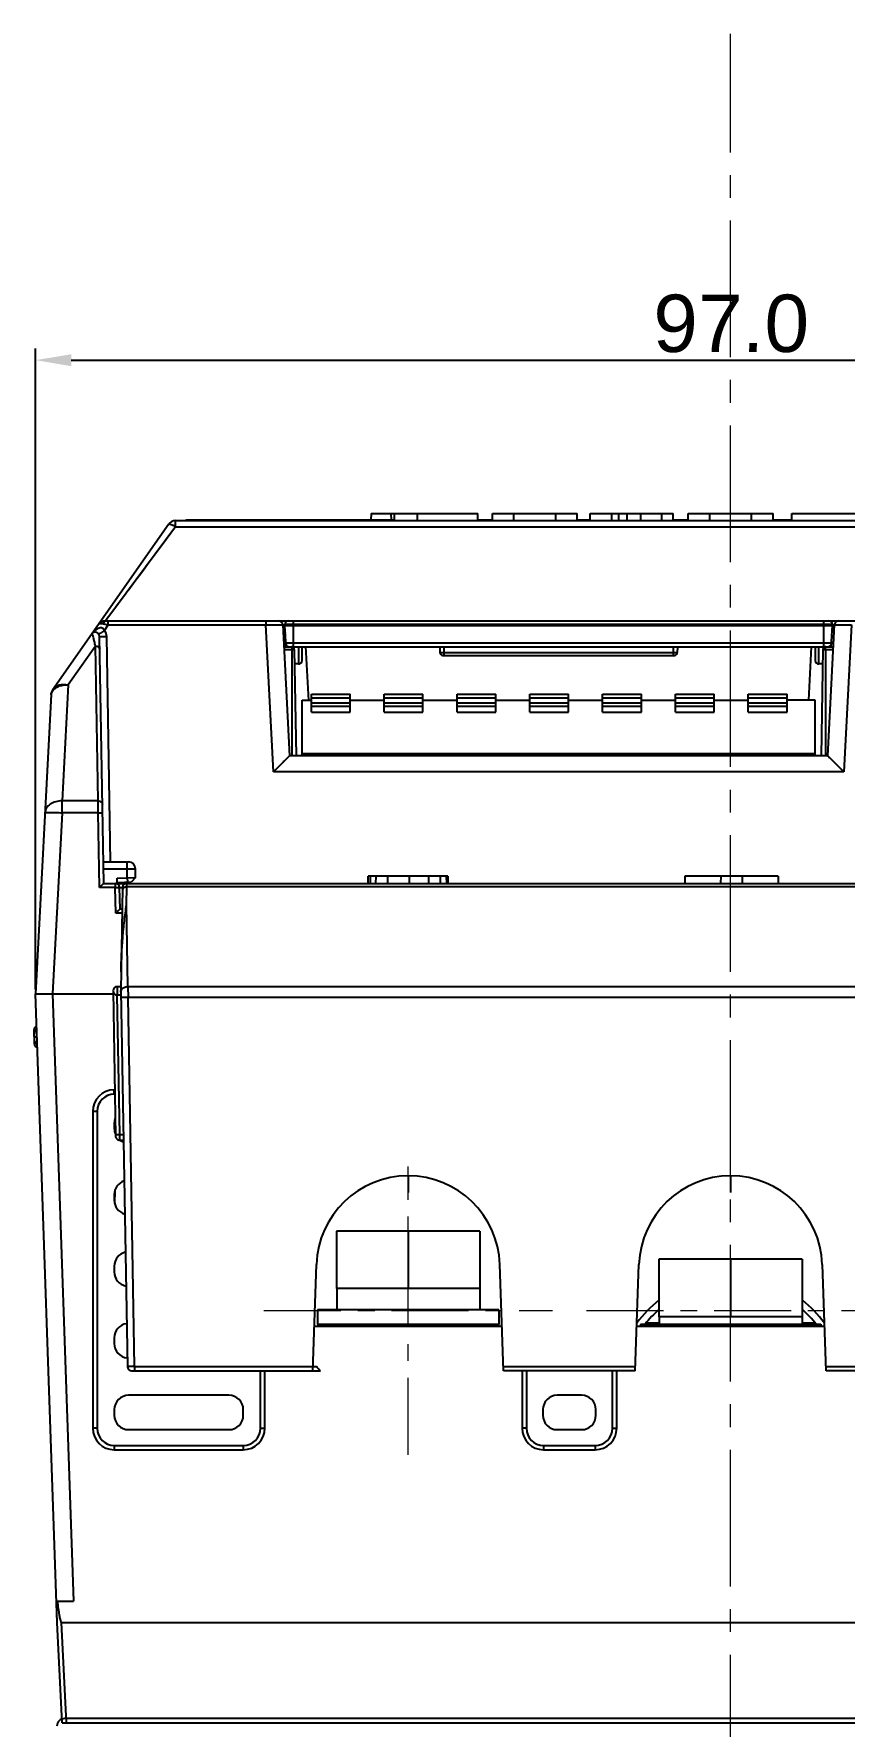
# Model space of a CAD drawing. Header units: millimetres. Extents: x 5329 to 6973, y -914 to -356.
# Drawn here: x 5902.4 to 5959, y -682.3 to -564.3 of the extents above; entities that cross this region are included whole.
import ezdxf

# ---------------------------------------------------------------- set-up
doc = ezdxf.new("R2010")
doc.units = ezdxf.units.MM
doc.header["$PDMODE"] = 3
doc.header["$PDSIZE"] = 1
doc.linetypes.add('CENTER', pattern=[17.8, 10.75, -2.35, 2.35, -2.35])
doc.linetypes.add('CENTER2', pattern=[28.575, 19.05, -3.175, 3.175, -3.175])
doc.layers.get('0').update_dxf_attribs({"linetype": 'CONTINUOUS'})
doc.layers.get('Defpoints').update_dxf_attribs({"linetype": 'CONTINUOUS'})
doc.layers.add('3', color=112, linetype='CENTER', lineweight=15)
doc.layers.add('Dim', color=1, linetype='CONTINUOUS')
doc.styles.add('OMI-1', font='arial.ttf', dxfattribs={"oblique": 1})
doc.dimstyles.new('1', dxfattribs={"dimtxt": 4, "dimasz": 2.5, "dimexe": 0.8, "dimexo": 0.3, "dimgap": 0.5, "dimtad": 1, "dimtoh": 1, "dimdec": 1, "dimzin": 0, "dimdsep": 46, "dimtxsty": 'OMI-1', "dimcen": 0, "dimclrd": 256, "dimclre": 256, "dimclrt": 256, "dimadec": 0, "dimazin": 0, "dimtfac": 0.8, "dimtdec": 1, "dimtix": 1, "dimtmove": 0, "dimatfit": 3, "dimfxl": 1, "dimtolj": 1, "dimtzin": 0, "dimarcsym": 0})

# ---------------------------------------------------------------- blocks, each defined once
blk = doc.blocks.new('*D6087')
at = {"layer": 'Defpoints', "color": 0}
for p in [(5999.55, -587.07), (5902.55, -631.26), (5999.55, -631.26)]:
    blk.add_point(p, dxfattribs=at)
at = {"layer": 'Dim', "lineweight": -2}
for p, q in [((5902.55, -630.96), (5902.55, -586.27)), ((5999.55, -630.96), (5999.55, -586.27)), ((5905.05, -587.07), (5997.05, -587.07))]:
    blk.add_line(p, q, dxfattribs=at)
at = {"layer": 'Dim'}
for points in [[(5905.05, -586.66), (5905.05, -587.49), (5902.55, -587.07)], [(5997.05, -587.49), (5997.05, -586.66), (5999.55, -587.07)]]:
    blk.add_solid(points, dxfattribs=at)
at = {"layer": 'Dim', "insert": (5951.05, -584.53), "char_height": 4, "attachment_point": 5, "style": 'OMI-1'}
blk.add_mtext('\\A1;97.0', dxfattribs=at)

msp = doc.modelspace()

# ---------------------------------------------------------------- linework, layer by layer
at = {"color": 7, "linetype": 'Continuous'}
for p, q in [((5912.33, -598.69), (5912.33, -598.26)), ((5912.33, -598.26), (5971.23, -598.26)), ((5913.05, -598.26), (5913.05, -598.21)), ((5913.05, -598.21), (5927.6, -598.21)), ((5920.05, -598.26), (5920.05, -598.21)), ((5925.96, -597.76), (5925.95, -598.21)), ((5925.96, -597.76), (5933.42, -597.76)), ((5927.35, -597.76), (5927.36, -598.21)), ((5927.6, -598.26), (5927.6, -597.76)), ((5929.21, -598.26), (5929.21, -597.76)), ((5933.42, -598.26), (5933.42, -597.76)), ((5933.42, -598.21), (5934.43, -598.21)), ((5934.43, -598.26), (5934.43, -597.76)), ((5934.43, -597.76), (5940.35, -597.76)), ((5935.93, -598.26), (5935.93, -597.76)), ((5938.85, -598.26), (5938.85, -597.76)), ((5940.35, -598.26), (5940.35, -597.76)), ((5940.35, -598.21), (5941.26, -598.21)), ((5941.26, -598.26), (5941.26, -597.76)), ((5941.26, -597.76), (5947.04, -597.76)), ((5942.77, -598.26), (5942.77, -597.76)), ((5943.25, -598.26), (5943.25, -597.76)), ((5943.84, -598.26), (5943.84, -597.76)), ((5944.79, -598.26), (5944.79, -597.76)), ((5946.24, -598.26), (5946.24, -597.76)), ((5947.04, -598.26), (5947.04, -597.76)), ((5947.04, -598.21), (5948.09, -598.21)), ((5948.09, -598.26), (5948.09, -597.76)), ((5948.09, -597.76), (5954.01, -597.76)), ((5949.59, -598.26), (5949.59, -597.76)), ((5952.51, -598.26), (5952.51, -597.76)), ((5954.01, -598.26), (5954.01, -597.76)), ((5954.01, -598.21), (5955.32, -598.21)), ((5955.32, -598.26), (5955.32, -597.76)), ((5955.32, -597.76), (5971.25, -597.76)), ((5903.75, -610.07), (5911.84, -598.51)), ((5912.33, -598.69), (5907.46, -605.22)), ((5912.33, -598.69), (5971.22, -598.69)), ((5907.43, -605.26), (5994.67, -605.26)), ((5907.63, -605.54), (5907.63, -605.26)), ((5918.62, -605.26), (5918.62, -605.54)), ((5920.55, -607.06), (5920.55, -605.26)), ((5957.55, -607.06), (5957.55, -605.26)), ((5907.32, -623.56), (5907.02, -606.35)), ((5907.37, -605.92), (5907.63, -605.54)), ((5907.5, -605.51), (5907.54, -605.52)), ((5907.79, -622.05), (5907.52, -606.37)), ((5907.6, -605.53), (5907.63, -605.54)), ((5907.63, -605.54), (5918.62, -605.54)), ((5919.16, -615.79), (5918.62, -605.54)), ((5920.3, -614.66), (5919.82, -605.54)), ((5919.84, -605.86), (5919.89, -605.86)), ((5919.89, -605.86), (5919.98, -606.09)), ((5919.95, -605.54), (5919.95, -605.49)), ((5919.95, -605.49), (5958.15, -605.49)), ((5919.95, -605.54), (5958.15, -605.54)), ((5920.03, -607.06), (5919.95, -605.57)), ((5919.95, -605.57), (5958.15, -605.57)), ((5958.28, -605.54), (5957.8, -614.66)), ((5958.07, -607.06), (5958.15, -605.57)), ((5958.21, -605.86), (5958.12, -606.09)), ((5958.15, -605.54), (5958.15, -605.49)), ((5958.21, -605.86), (5958.26, -605.86)), ((5959.48, -605.54), (5958.94, -615.79)), ((5906.73, -607.01), (5904.83, -609.72)), ((5906.92, -617.81), (5906.73, -607.01)), ((5919.9, -607.06), (5958.2, -607.06)), ((5919.91, -607.25), (5920.43, -607.25)), ((5958.08, -606.82), (5920.02, -606.82)), ((5920.43, -607.25), (5920.43, -614.66)), ((5920.43, -607.25), (5920.6, -607.25)), ((5920.61, -607.25), (5920.73, -614.66)), ((5920.9, -607.06), (5920.9, -608.26)), ((5921.15, -608.01), (5921.15, -607.06)), ((5921.39, -607.04), (5921.59, -610.8)), ((5930.75, -607.06), (5930.77, -607.47)), ((5930.77, -607.47), (5947.33, -607.47)), ((5930.97, -607.66), (5947.13, -607.66)), ((5931.05, -607.06), (5931.05, -607.66)), ((5947.05, -607.06), (5947.05, -607.66)), ((5947.35, -607.06), (5947.33, -607.47)), ((5956.51, -610.79), (5956.7, -607.06)), ((5956.95, -607.06), (5956.95, -608.01)), ((5957.2, -608.26), (5957.2, -607.06)), ((5957.49, -607.25), (5957.37, -614.66)), ((5957.67, -607.25), (5957.67, -614.66)), ((5957.67, -607.25), (5958.19, -607.25)), ((5920.9, -608.26), (5920.62, -608.26)), ((5957.48, -608.26), (5957.2, -608.26)), ((5904.83, -609.72), (5904.41, -617.81)), ((5903.64, -610.38), (5902.55, -631.26)), ((5921.15, -614.66), (5921.15, -610.79)), ((5921.15, -610.79), (5921.8, -610.79)), ((5921.8, -611.63), (5921.8, -610.36)), ((5921.8, -610.36), (5924.5, -610.36)), ((5921.8, -610.63), (5924.5, -610.63)), ((5921.8, -610.98), (5924.5, -610.98)), ((5921.8, -611.2), (5924.5, -611.2)), ((5924.5, -611.63), (5924.5, -610.36)), ((5924.5, -610.79), (5926.88, -610.79)), ((5926.88, -611.63), (5926.88, -610.36)), ((5926.88, -610.36), (5929.58, -610.36)), ((5926.88, -610.63), (5929.58, -610.63)), ((5926.88, -610.98), (5929.58, -610.98)), ((5926.88, -611.2), (5929.58, -611.2)), ((5929.58, -611.63), (5929.58, -610.36)), ((5929.58, -610.79), (5931.96, -610.79)), ((5931.96, -611.63), (5931.96, -610.36)), ((5931.96, -610.36), (5934.66, -610.36)), ((5931.96, -610.63), (5934.66, -610.63)), ((5931.96, -610.98), (5934.66, -610.98)), ((5931.96, -611.2), (5934.66, -611.2)), ((5934.66, -611.63), (5934.66, -610.36)), ((5934.66, -610.79), (5937.04, -610.79)), ((5937.04, -611.63), (5937.04, -610.36)), ((5937.04, -610.36), (5939.74, -610.36)), ((5937.04, -610.63), (5939.74, -610.63)), ((5937.04, -610.98), (5939.74, -610.98)), ((5937.04, -611.2), (5939.74, -611.2)), ((5939.74, -611.63), (5939.74, -610.36)), ((5939.74, -610.79), (5942.12, -610.79)), ((5942.12, -611.63), (5942.12, -610.36)), ((5942.12, -610.36), (5944.82, -610.36)), ((5942.12, -610.63), (5944.82, -610.63)), ((5942.12, -610.98), (5944.82, -610.98)), ((5942.12, -611.2), (5944.82, -611.2)), ((5944.82, -611.63), (5944.82, -610.36)), ((5944.82, -610.79), (5947.2, -610.79)), ((5947.2, -611.63), (5947.2, -610.36)), ((5947.2, -610.36), (5949.9, -610.36)), ((5947.2, -610.63), (5949.9, -610.63)), ((5947.2, -610.98), (5949.9, -610.98)), ((5947.2, -611.2), (5949.9, -611.2)), ((5949.9, -611.63), (5949.9, -610.36)), ((5949.9, -610.79), (5952.28, -610.79)), ((5952.28, -611.63), (5952.28, -610.36)), ((5952.28, -610.36), (5954.99, -610.36)), ((5952.28, -610.63), (5954.99, -610.63)), ((5952.28, -610.98), (5954.99, -610.98)), ((5952.28, -611.2), (5954.99, -611.2)), ((5954.99, -611.63), (5954.99, -610.36)), ((5956.95, -610.79), (5954.99, -610.79)), ((5956.95, -614.66), (5956.95, -610.79)), ((5921.8, -611.63), (5924.5, -611.63)), ((5926.88, -611.63), (5929.58, -611.63)), ((5931.96, -611.63), (5934.66, -611.63)), ((5937.04, -611.63), (5939.74, -611.63)), ((5942.12, -611.63), (5944.82, -611.63)), ((5947.2, -611.63), (5949.9, -611.63)), ((5952.28, -611.63), (5954.99, -611.63)), ((5957.8, -614.66), (5920.3, -614.66)), ((5921.15, -614.51), (5956.95, -614.51)), ((5958.94, -615.79), (5919.16, -615.79)), ((5958.94, -615.79), (5919.16, -615.79)), ((5904.41, -618.64), (5904.41, -617.81)), ((5906.92, -617.81), (5904.41, -617.81)), ((5906.93, -618.64), (5906.92, -617.81)), ((5904.41, -618.64), (5903.75, -631.26)), ((5906.93, -618.64), (5904.41, -618.64)), ((5907.02, -623.84), (5906.93, -618.64)), ((5907.29, -622.06), (5909.03, -622.06)), ((5907.3, -622.55), (5909.53, -622.55)), ((5908.95, -623.17), (5908.95, -622.06)), ((5908.95, -623.17), (5909.54, -623.15)), ((5909.54, -623.15), (5909.26, -623.45)), ((5909.54, -623.15), (5909.53, -622.55)), ((5925.75, -623.56), (5925.76, -623.06)), ((5931.32, -623.06), (5925.76, -623.06)), ((5925.9, -623.06), (5925.89, -623.56)), ((5926.29, -623.06), (5926.28, -623.56)), ((5927.11, -623.06), (5927.1, -623.56)), ((5928.62, -623.06), (5928.62, -623.56)), ((5929.97, -623.06), (5929.97, -623.56)), ((5930.79, -623.06), (5930.79, -623.56)), ((5931.21, -623.06), (5931.22, -623.56)), ((5931.32, -623.06), (5931.33, -623.56)), ((5947.86, -623.06), (5947.85, -623.56)), ((5954.36, -623.06), (5947.86, -623.06)), ((5950.36, -623.06), (5950.35, -623.56)), ((5951.85, -623.06), (5951.86, -623.56)), ((5954.36, -623.06), (5954.37, -623.56)), ((5908.12, -623.84), (5907.02, -623.84)), ((5907.32, -623.56), (5908.25, -623.56)), ((5908.12, -623.56), (5908.12, -623.84)), ((5908.15, -625.64), (5908.12, -623.84)), ((5908.25, -623.2), (5908.95, -623.17)), ((5908.25, -623.56), (5908.25, -623.2)), ((5908.25, -623.51), (5909.26, -623.45)), ((5908.25, -623.56), (5908.93, -623.56)), ((5908.45, -625.36), (5908.42, -623.85)), ((5908.42, -623.85), (5908.63, -623.85)), ((5908.63, -623.85), (5908.5, -631.06)), ((5908.9, -625.04), (5908.92, -623.81)), ((5908.92, -623.81), (5908.93, -623.56)), ((5993.18, -623.81), (5908.92, -623.81)), ((5908.93, -623.56), (5993.17, -623.56)), ((5908.95, -623.17), (5908.96, -623.47)), ((5908.6, -625.36), (5908.45, -625.36)), ((5909, -630.76), (5908.9, -625.04)), ((5908.59, -625.64), (5908.15, -625.64)), ((5904.06, -675.11), (5902.55, -631.26)), ((5902.55, -631.26), (5907.96, -631.26)), ((5903.75, -631.26), (5905.21, -673.61)), ((5907.96, -631.07), (5908.13, -641.17)), ((5908.26, -630.76), (5908.26, -631.36)), ((5908.26, -630.76), (5908.51, -630.76)), ((5908.43, -641.07), (5908.26, -631.36)), ((5908.51, -631.36), (5908.26, -631.36)), ((5908.5, -631.06), (5908.96, -657.26)), ((5909, -630.76), (5909.01, -631.52)), ((5909, -630.76), (5993.1, -630.76)), ((5909.46, -657.26), (5909.01, -631.52)), ((5993.09, -631.52), (5909.01, -631.52)), ((5902.44, -633.8), (5902.47, -634.73)), ((5902.45, -634.26), (5902.65, -634.26)), ((5908.05, -638.26), (5908.05, -637.96)), ((5908.08, -638.26), (5908.05, -638.26)), ((5906.55, -639.46), (5906.55, -661.56)), ((5906.85, -639.46), (5906.55, -639.46)), ((5906.85, -639.46), (5906.85, -661.56)), ((5908.05, -640.26), (5908.05, -640.66)), ((5908.43, -641.46), (5908.43, -641.07)), ((5908.43, -641.07), (5908.67, -641.07)), ((5908.43, -641.46), (5908.68, -641.46)), ((5928.55, -643.96), (5928.55, -645.11)), ((5951.05, -643.96), (5951.05, -645.11)), ((5908.05, -645.26), (5908.05, -645.66)), ((5908.08, -645.89), (5908.1, -644.98)), ((5923.55, -647.81), (5923.55, -651.81)), ((5933.55, -647.81), (5923.55, -647.81)), ((5928.55, -647.81), (5928.55, -651.81)), ((5933.55, -647.81), (5933.55, -653.31)), ((5908.05, -650.26), (5908.05, -650.66)), ((5921.89, -657.56), (5922.15, -650.13)), ((5935.21, -657.56), (5934.95, -650.13)), ((5944.39, -657.56), (5944.65, -650.13)), ((5946.05, -649.78), (5946.05, -653.78)), ((5956.05, -649.78), (5946.05, -649.78)), ((5951.05, -649.78), (5951.05, -653.78)), ((5956.05, -649.78), (5956.05, -654.31)), ((5957.71, -657.56), (5957.45, -650.13)), ((5933.55, -651.81), (5923.55, -651.81)), ((5923.57, -651.81), (5923.57, -653.31)), ((5922.22, -653.31), (5922.22, -654.31)), ((5934.87, -653.31), (5922.22, -653.31)), ((5934.87, -653.31), (5934.87, -654.31)), ((5956.05, -653.78), (5946.05, -653.78)), ((5946.07, -653.78), (5946.07, -654.31)), ((5935.1, -654.46), (5922, -654.46)), ((5922.24, -654.31), (5922.22, -654.31)), ((5922.25, -654.31), (5922.25, -654.46)), ((5922.25, -654.31), (5934.87, -654.31)), ((5923.25, -654.31), (5923.25, -654.46)), ((5933.85, -654.31), (5933.85, -654.46)), ((5934.85, -654.31), (5934.85, -654.46)), ((5957.6, -654.46), (5944.5, -654.46)), ((5944.75, -654.31), (5944.75, -654.46)), ((5944.75, -654.31), (5957.35, -654.31)), ((5945.16, -654.21), (5946.07, -654.21)), ((5945.75, -654.31), (5945.75, -654.46)), ((5956.05, -654.21), (5956.94, -654.21)), ((5956.35, -654.31), (5956.35, -654.46)), ((5957.35, -654.31), (5957.35, -654.46)), ((5908.05, -655.26), (5908.05, -655.66)), ((5909.46, -657.26), (5909.46, -657.56)), ((5909.46, -657.26), (5922.15, -657.26)), ((5935.19, -657.26), (5944.4, -657.26)), ((5957.69, -657.26), (5966.9, -657.26)), ((5909.26, -657.56), (5922.44, -657.56)), ((5918.25, -661.56), (5918.25, -657.56)), ((5918.55, -661.56), (5918.55, -657.56)), ((5944.39, -657.56), (5935.21, -657.56)), ((5936.5, -657.56), (5936.5, -661.56)), ((5936.8, -657.56), (5936.8, -661.56)), ((5942.8, -661.56), (5942.8, -657.56)), ((5943.1, -661.56), (5943.1, -657.56)), ((5966.89, -657.56), (5957.71, -657.56)), ((5916.05, -659.26), (5909.05, -659.26)), ((5940.65, -659.26), (5938.95, -659.26)), ((5940.65, -659.26), (5938.95, -659.26)), ((5908.05, -660.26), (5908.05, -660.66)), ((5917.05, -660.66), (5917.05, -660.26)), ((5937.95, -660.26), (5937.95, -660.66)), ((5941.65, -660.66), (5941.65, -660.26)), ((5906.85, -661.56), (5906.55, -661.56)), ((5909.05, -661.66), (5916.05, -661.66)), ((5918.25, -661.56), (5918.55, -661.56)), ((5936.8, -661.56), (5936.5, -661.56)), ((5938.95, -661.66), (5940.65, -661.66)), ((5942.8, -661.56), (5943.1, -661.56)), ((5908.05, -662.76), (5908.05, -663.06)), ((5908.05, -662.76), (5917.05, -662.76)), ((5908.05, -663.06), (5917.05, -663.06)), ((5917.05, -662.76), (5917.05, -663.06)), ((5938, -662.76), (5938, -663.06)), ((5938, -662.76), (5941.6, -662.76)), ((5938, -663.06), (5941.6, -663.06)), ((5941.6, -662.76), (5941.6, -663.06)), ((5904, -673.61), (5905.21, -673.61)), ((5904.42, -682.11), (5904.06, -675.11)), ((5904.35, -675.11), (5997.75, -675.11)), ((5904.72, -682.11), (5904.36, -675.11)), ((5904.42, -682.11), (5997.68, -682.11)), ((5997.52, -681.81), (5904.58, -681.81))]:
    msp.add_line(p, q, dxfattribs=at)
for points in [[(5912.33, -598.69), (5911.68, -599.57), (5911.06, -600.39), (5910.49, -601.16), (5909.96, -601.87), (5909.49, -602.51), (5909.06, -603.08)], [(5908.36, -604.02), (5908.08, -604.39), (5907.85, -604.69), (5907.67, -604.94), (5907.54, -605.12)], [(5908.13, -641.17), (5908.14, -641.23), (5908.16, -641.28), (5908.19, -641.33), (5908.22, -641.38), (5908.27, -641.42), (5908.32, -641.44), (5908.38, -641.46), (5908.43, -641.46)]]:
    msp.add_lwpolyline(points, dxfattribs=at)
for centre, radius, start, end in [((5912.33, -598.86), 0.6, 90, 145), ((5912.54, -599.26), 1, 135.7171, 145), ((5907.43, -605.86), 0.6, 90, 145), ((5919.52, -605.56), 0.3, 3, 90), ((5920.2, -605.51), 0.25, 90, 177), ((5957.9, -605.51), 0.25, 3, 90), ((5958.58, -605.56), 0.3, 90, 177), ((5906.72, -606.35), 0.3, 1, 145), ((5907.62, -606.98), 1.4, 142.1487, 145.0014), ((5899.2, -635.57), 31.19, 74.3792, 74.5013), ((5920.2, -605.56), 0.25, 177, 183), ((5957.9, -605.56), 0.25, 357, 3), ((5920.27, -606.81), 0.25, 183, 270), ((5920.41, -607.26), 0.2, 1, 90), ((5930.97, -607.46), 0.2, 183, 270), ((5947.13, -607.46), 0.2, 270, 357), ((5957.69, -607.26), 0.2, 90, 179), ((5957.83, -606.81), 0.25, 270, 357), ((5920.9, -608.01), 0.25, 270, 0), ((5957.2, -608.01), 0.25, 180, 270), ((5904.24, -610.41), 0.6, 145, 177), ((5904.08, -610.17), 0.33, 169.796, 174.3455), ((5909.03, -622.56), 0.5, 1, 90), ((5908.12, -623.86), 0.3, 1, 90), ((5908.93, -623.86), 0.3, 90.0001, 179.0003), ((5908.26, -631.06), 0.3, 90, 270), ((5902.74, -633.79), 0.3, 111.4384, 181.9671), ((5902.75, -634.04), 0.3, 111.4384, 181.9671), ((5902.76, -634.47), 0.3, 181.9671, 252.4959), ((5902.77, -634.72), 0.3, 181.9671, 246.8393), ((5908.05, -639.46), 1.5, 90, 180), ((5908.05, -639.46), 1.2, 90, 180), ((5909.05, -640.26), 1, 160.68, 180), ((5909.05, -640.66), 1, 180, 202.5), ((5908.22, -633.57), 7.5, 269.9838, 270.3277), ((5909.05, -640.66), 1, 236.25, 248.4743), ((5909.05, -645.26), 1, 108.6864, 180), ((5928.55, -650.36), 6.4, 2, 178), ((5951.05, -650.36), 6.4, 2, 178), ((5909.05, -645.66), 1, 180, 253.7137), ((5909.05, -650.26), 1, 103.4776, 180), ((5909.05, -650.66), 1, 180, 258.9737), ((5951.05, -659.01), 8.1, 128.1496, 143.8415), ((5951.05, -659.01), 8.1, 36.1585, 51.8504), ((5928.55, -659.01), 7.6, 130.9635, 131.3564), ((5928.55, -659.01), 7.6, 48.6436, 48.8294), ((5951.05, -659.01), 7.6, 131.1755, 141.7892), ((5951.05, -659.01), 7.6, 38.2108, 48.8245), ((5909.05, -655.26), 1, 98.42, 180), ((5909.05, -655.66), 1, 180, 263.9534), ((5909.26, -657.26), 0.3, 180.9997, 269.9989), ((5909.05, -660.26), 1, 90, 180), ((5916.05, -660.26), 1, 0, 90), ((5938.95, -660.26), 1, 90, 180), ((5940.65, -660.26), 1, 0, 90), ((5909.05, -660.66), 1, 180, 270), ((5916.05, -660.66), 1, 270, 0), ((5938.95, -660.66), 1, 180, 270), ((5940.65, -660.66), 1, 270, 0), ((5908.05, -661.56), 1.5, 180, 270), ((5908.05, -661.56), 1.2, 180, 270), ((5917.05, -661.56), 1.5, 270, 0), ((5917.05, -661.56), 1.2, 270, 0), ((5938, -661.56), 1.5, 180, 270), ((5938, -661.56), 1.2, 180, 270), ((5941.6, -661.56), 1.5, 270, 0), ((5941.6, -661.56), 1.2, 270, 0), ((5929.86, -670.81), 25.94, 186.2005, 187.3831), ((5904.58, -682.34), 0.53, 90, 180)]:
    msp.add_arc(centre, radius, start, end, dxfattribs=at)
for points, knots in [([(5911.84, -598.51), (5911.85, -598.5), (5911.92, -598.49), (5912.09, -598.55), (5912.23, -598.63), (5912.33, -598.69)], [0, 0, 0, 0, 0.110142, 0.321951, 1, 1, 1, 1]), ([(5906.94, -605.51), (5906.97, -605.47), (5907.1, -605.41), (5907.23, -605.43), (5907.3, -605.45)], [0, 0, 0, 0, 0.413549, 1, 1, 1, 1]), ([(5907.3, -605.45), (5907.3, -605.42), (5907.32, -605.35), (5907.38, -605.26), (5907.43, -605.26)], [0, 0, 0, 0, 0.334705, 1, 1, 1, 1]), ([(5907.3, -605.45), (5907.31, -605.45), (5907.38, -605.47), (5907.45, -605.49), (5907.5, -605.51)], [0, 0, 0, 0, 0.235063, 1, 1, 1, 1]), ([(5906.48, -606.17), (5906.48, -606.18), (5906.48, -606.18), (5906.47, -606.18), (5906.47, -606.18)], [0, 0, 0, 0, 0.451319, 1, 1, 1, 1]), ([(5906.73, -607.01), (5906.71, -606.9), (5906.67, -606.71), (5906.61, -606.45), (5906.55, -606.28), (5906.52, -606.2), (5906.49, -606.17), (5906.48, -606.17)], [0, 0, 0, 0, 0.371949, 0.678671, 0.90005, 0.967374, 1, 1, 1, 1]), ([(5907, -605.76), (5906.95, -605.77), (5906.76, -605.86), (5906.61, -606), (5906.51, -606.13)], [0, 0, 0, 0, 0.253261, 1, 1, 1, 1]), ([(5907.37, -605.92), (5907.32, -605.95), (5907.23, -606.02), (5907.11, -606.09), (5907.04, -606.14), (5907, -606.16), (5906.98, -606.17), (5906.96, -606.18), (5906.96, -606.18)], [0, 0, 0, 0, 0.38335, 0.707083, 0.830576, 0.922209, 0.979062, 1, 1, 1, 1]), ([(5907.37, -605.92), (5907.34, -605.85), (5907.23, -605.73), (5907.07, -605.74), (5907, -605.76)], [0, 0, 0, 0, 0.517065, 1, 1, 1, 1]), ([(5907.52, -606.37), (5907.45, -606.37), (5907.34, -606.37), (5907.2, -606.37), (5907.11, -606.36), (5907.06, -606.36), (5907.04, -606.35), (5907.02, -606.35), (5907.02, -606.35)], [0, 0, 0, 0, 0.380654, 0.70447, 0.828486, 0.920718, 0.978177, 1, 1, 1, 1]), ([(5918.62, -605.54), (5918.78, -605.54), (5919, -605.54), (5919.28, -605.54), (5919.46, -605.54), (5919.61, -605.54), (5919.71, -605.54), (5919.77, -605.54), (5919.8, -605.54), (5919.81, -605.54), (5919.82, -605.54), (5919.82, -605.54)], [0, 0, 0, 0, 0.382746, 0.555559, 0.70696, 0.831272, 0.923607, 0.956672, 0.980512, 0.994969, 1, 1, 1, 1]), ([(5919.82, -605.54), (5919.82, -605.54), (5919.84, -605.54), (5919.86, -605.53), (5919.9, -605.53), (5919.93, -605.53), (5919.95, -605.53)], [0, 0, 0, 0, 0.066574, 0.255209, 0.567184, 1, 1, 1, 1]), ([(5958.15, -605.53), (5958.17, -605.53), (5958.2, -605.53), (5958.24, -605.53), (5958.26, -605.54), (5958.28, -605.54), (5958.28, -605.54)], [0, 0, 0, 0, 0.432791, 0.744932, 0.933609, 1, 1, 1, 1]), ([(5958.28, -605.54), (5958.28, -605.54), (5958.29, -605.54), (5958.3, -605.54), (5958.33, -605.54), (5958.39, -605.54), (5958.49, -605.54), (5958.64, -605.54), (5958.82, -605.54), (5959.1, -605.54), (5959.32, -605.54), (5959.48, -605.54)], [0, 0, 0, 0, 0.005033, 0.019523, 0.043435, 0.076539, 0.168998, 0.293353, 0.444822, 0.617591, 1, 1, 1, 1]), ([(5906.73, -607.01), (5906.81, -607.01), (5906.95, -607.04), (5907.03, -607.17), (5907.03, -607.23)], [0, 0, 0, 0, 0.551351, 1, 1, 1, 1]), ([(5920.4, -607.06), (5920.41, -607.06), (5920.42, -607.07), (5920.42, -607.08), (5920.42, -607.09)], [0, 0, 0, 0, 0.631682, 1, 1, 1, 1]), ([(5920.42, -607.09), (5920.43, -607.1), (5920.43, -607.15), (5920.43, -607.21), (5920.43, -607.25)], [0, 0, 0, 0, 0.191153, 1, 1, 1, 1]), ([(5920.6, -607.25), (5920.6, -607.25), (5920.6, -607.25), (5920.61, -607.25), (5920.61, -607.25)], [0, 0, 0, 0, 0.746881, 1, 1, 1, 1]), ([(5957.49, -607.25), (5957.49, -607.25), (5957.5, -607.26), (5957.51, -607.25), (5957.53, -607.25), (5957.56, -607.25), (5957.6, -607.25), (5957.64, -607.25), (5957.67, -607.25)], [0, 0, 0, 0, 0.01943, 0.076304, 0.168501, 0.292811, 0.617819, 1, 1, 1, 1]), ([(5957.67, -607.25), (5957.67, -607.21), (5957.67, -607.15), (5957.67, -607.09), (5957.68, -607.07), (5957.69, -607.06)], [0, 0, 0, 0, 0.642561, 0.867468, 1, 1, 1, 1]), ([(5957.69, -607.06), (5957.69, -607.06), (5957.69, -607.06), (5957.69, -607.06), (5957.7, -607.06)], [0, 0, 0, 0, 0.506811, 1, 1, 1, 1]), ([(5903.64, -610.38), (5903.65, -610.35), (5903.68, -610.26), (5903.72, -610.18), (5903.75, -610.14)], [0, 0, 0, 0, 0.392956, 1, 1, 1, 1]), ([(5903.75, -610.14), (5903.77, -610.11), (5903.84, -610.02), (5903.93, -609.95), (5904, -609.9)], [0, 0, 0, 0, 0.240619, 1, 1, 1, 1]), ([(5904, -609.9), (5904.03, -609.88), (5904.14, -609.82), (5904.27, -609.77), (5904.37, -609.75)], [0, 0, 0, 0, 0.240297, 1, 1, 1, 1]), ([(5904.04, -609.79), (5904.09, -609.76), (5904.35, -609.66), (5904.63, -609.68), (5904.83, -609.72)], [0, 0, 0, 0, 0.228096, 1, 1, 1, 1]), ([(5904.37, -609.75), (5904.41, -609.74), (5904.56, -609.72), (5904.72, -609.71), (5904.83, -609.72)], [0, 0, 0, 0, 0.244654, 1, 1, 1, 1]), ([(5920.3, -614.66), (5920.29, -614.66), (5920.28, -614.67), (5920.25, -614.69), (5920.21, -614.73), (5920.14, -614.8), (5920.03, -614.91), (5919.88, -615.06), (5919.71, -615.22), (5919.47, -615.47), (5919.29, -615.66), (5919.16, -615.79)], [0, 0, 0, 0, 0.01008, 0.032514, 0.066284, 0.110047, 0.221341, 0.355635, 0.505207, 0.664899, 1, 1, 1, 1]), ([(5957.8, -614.66), (5957.81, -614.66), (5957.82, -614.67), (5957.85, -614.69), (5957.89, -614.73), (5957.96, -614.8), (5958.07, -614.91), (5958.22, -615.06), (5958.39, -615.22), (5958.63, -615.47), (5958.81, -615.66), (5958.94, -615.79)], [0, 0, 0, 0, 0.01008, 0.032514, 0.066284, 0.110047, 0.221341, 0.355635, 0.505207, 0.664899, 1, 1, 1, 1]), ([(5904.41, -617.81), (5904.26, -617.81), (5903.97, -617.84), (5903.58, -618.01), (5903.3, -618.29), (5903.22, -618.53), (5903.21, -618.64)], [0, 0, 0, 0, 0.283043, 0.547327, 0.784197, 1, 1, 1, 1]), ([(5906.92, -617.81), (5907, -617.81), (5907.14, -617.84), (5907.22, -617.97), (5907.22, -618.03)], [0, 0, 0, 0, 0.551351, 1, 1, 1, 1]), ([(5903.21, -618.64), (5903.21, -618.63), (5903.26, -618.63), (5903.31, -618.62), (5903.43, -618.62), (5903.57, -618.61), (5903.75, -618.62), (5904.04, -618.62), (5904.26, -618.63), (5904.41, -618.64)], [0, 0, 0, 0, 0.021692, 0.0791, 0.17158, 0.295526, 0.446445, 0.618727, 1, 1, 1, 1]), ([(5906.93, -618.64), (5906.97, -618.64), (5907.04, -618.64), (5907.13, -618.64), (5907.18, -618.64), (5907.21, -618.65), (5907.22, -618.65), (5907.23, -618.65), (5907.23, -618.65)], [0, 0, 0, 0, 0.380654, 0.70447, 0.828486, 0.920718, 0.978177, 1, 1, 1, 1]), ([(5907.32, -623.56), (5907.31, -623.57), (5907.25, -623.61), (5907.16, -623.71), (5907.07, -623.79), (5907.02, -623.84)], [0, 0, 0, 0, 0.113151, 0.5086, 1, 1, 1, 1]), ([(5908.12, -623.84), (5908.16, -623.84), (5908.23, -623.84), (5908.31, -623.84), (5908.37, -623.84), (5908.4, -623.85), (5908.41, -623.85), (5908.42, -623.85), (5908.42, -623.85)], [0, 0, 0, 0, 0.380706, 0.704601, 0.828613, 0.920829, 0.978218, 1, 1, 1, 1]), ([(5908.92, -623.81), (5908.88, -623.81), (5908.81, -623.82), (5908.71, -623.87), (5908.64, -623.94), (5908.62, -624), (5908.62, -624.03)], [0, 0, 0, 0, 0.282862, 0.547422, 0.784473, 1, 1, 1, 1]), ([(5908.45, -625.36), (5908.43, -625.37), (5908.38, -625.41), (5908.29, -625.51), (5908.2, -625.59), (5908.15, -625.64)], [0, 0, 0, 0, 0.113151, 0.5086, 1, 1, 1, 1]), ([(5908.52, -629.74), (5908.54, -628.94), (5908.59, -627.75), (5908.75, -626.19), (5908.85, -625.42), (5908.9, -625.04)], [0, 0, 0, 0, 0.505978, 0.756246, 1, 1, 1, 1]), ([(5908.5, -631.14), (5908.5, -631.12), (5908.51, -631.05), (5908.54, -630.97), (5908.58, -630.93)], [0, 0, 0, 0, 0.241933, 1, 1, 1, 1]), ([(5908.58, -630.93), (5908.6, -630.9), (5908.72, -630.8), (5908.88, -630.76), (5909, -630.76)], [0, 0, 0, 0, 0.23159, 1, 1, 1, 1]), ([(5909.01, -631.52), (5908.94, -631.52), (5908.85, -631.52), (5908.73, -631.52), (5908.66, -631.52), (5908.6, -631.52), (5908.56, -631.52), (5908.53, -631.52), (5908.52, -631.52), (5908.51, -631.52), (5908.51, -631.52), (5908.51, -631.52)], [0, 0, 0, 0, 0.382427, 0.555229, 0.706585, 0.830855, 0.923387, 0.956449, 0.980328, 0.994858, 1, 1, 1, 1]), ([(5908.13, -641.07), (5908.13, -641.07), (5908.14, -641.07), (5908.15, -641.07), (5908.18, -641.07), (5908.2, -641.07), (5908.21, -641.07)], [0, 0, 0, 0, 0.058219, 0.240324, 0.557602, 1, 1, 1, 1]), ([(5908.26, -641.07), (5908.27, -641.07), (5908.33, -641.07), (5908.39, -641.07), (5908.43, -641.07)], [0, 0, 0, 0, 0.241806, 1, 1, 1, 1]), ([(5909.46, -657.26), (5909.39, -657.26), (5909.3, -657.26), (5909.18, -657.26), (5909.11, -657.26), (5909.05, -657.26), (5909, -657.26), (5908.98, -657.26), (5908.97, -657.26), (5908.96, -657.26), (5908.96, -657.26), (5908.96, -657.26)], [0, 0, 0, 0, 0.3826, 0.555517, 0.706953, 0.831214, 0.923703, 0.956742, 0.98058, 0.995041, 1, 1, 1, 1]), ([(5922.44, -657.56), (5922.44, -657.56), (5922.43, -657.55), (5922.43, -657.55), (5922.42, -657.54), (5922.4, -657.52), (5922.37, -657.49), (5922.33, -657.45), (5922.29, -657.41), (5922.23, -657.35), (5922.18, -657.3), (5922.15, -657.26)], [0, 0, 0, 0, 0.007197, 0.027766, 0.060497, 0.103934, 0.215962, 0.351737, 0.502828, 0.663734, 1, 1, 1, 1]), ([(5904.2, -674.55), (5904.21, -674.6), (5904.22, -674.7), (5904.25, -674.84), (5904.28, -674.95), (5904.31, -675.04), (5904.32, -675.09), (5904.34, -675.1)], [0, 0, 0, 0, 0.250281, 0.500557, 0.750797, 0.87591, 1, 1, 1, 1]), ([(5904.34, -675.1), (5904.34, -675.1), (5904.35, -675.11), (5904.35, -675.11), (5904.35, -675.11)], [0, 0, 0, 0, 0.501527, 1, 1, 1, 1])]:
    msp.add_open_spline(points, degree=3, knots=knots, dxfattribs=at)
for points in [[(5907.52, -606.37), (5907.52, -606.21), (5907.46, -606.04), (5907.37, -605.92)], [(5903.8, -609.99), (5903.78, -610.03), (5903.76, -610.07), (5903.76, -610.11)], [(5903.8, -609.99), (5903.83, -609.95), (5903.87, -609.92), (5903.9, -609.88)], [(5903.9, -609.88), (5903.95, -609.85), (5903.99, -609.82), (5904.04, -609.79)], [(5904.14, -674.14), (5904.16, -674.28), (5904.18, -674.42), (5904.2, -674.55)]]:
    msp.add_open_spline(points, degree=3, dxfattribs=at)
at = {"layer": '3', "linetype": 'CENTER2', "ltscale": 0.5}
msp.add_line((5951.05, -801.18), (5951.05, -564.31), dxfattribs=at)
at = {"layer": '3', "linetype": 'CENTER', "ltscale": 0.5}
for p, q in [((5928.55, -663.42), (5928.55, -643.3)), ((5918.49, -653.36), (5938.61, -653.36)), ((5940.99, -653.36), (5961.11, -653.36))]:
    msp.add_line(p, q, dxfattribs=at)

# ---------------------------------------------------------------- dimensions: what is measured, and where the dimension line sits
at = {"layer": 'Dim'}
dim = msp.add_linear_dim(base=(5999.55, -587.07), p1=(5902.55, -631.26), p2=(5999.55, -631.26), dimstyle='1', dxfattribs=at)
dim.commit()
dim.dimension.update_dxf_attribs({"geometry": '*D6087', "text_midpoint": (5951.05, -584.53)})

doc.saveas('drawing.dxf')
